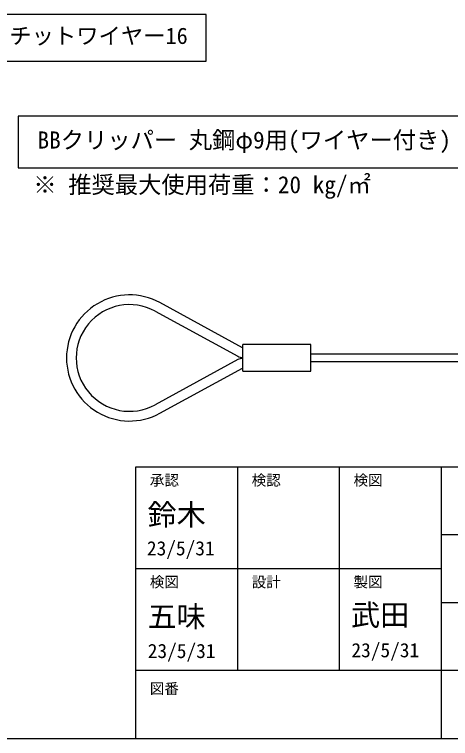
# Model space of a CAD drawing. Units: millimetres on the paper. Extents: x -140 to 142, y -97 to 98.
# Drawn here: x 19.1 to 64, y -97.1 to -22.5 of the extents above; entities that cross this region are included whole.
import ezdxf
from ezdxf.enums import TextEntityAlignment as Align

# ---------------------------------------------------------------- set-up
doc = ezdxf.new("R2010")
doc.units = ezdxf.units.MM
doc.layers.add('0-0_文字･図枠･寸法', color=7, linetype='Continuous')
doc.layers.add('0-4_BBクリッパー', color=7, linetype='Continuous')
doc.styles.add('ＭＳ ゴシック', font='')
doc.styles.get('ＭＳ ゴシック').set_extended_font_data('MS Gothic')

msp = doc.modelspace()

# ---------------------------------------------------------------- linework, layer by layer
at = {"layer": '0-0_文字･図枠･寸法'}
for p, q in [((42.038, -69.135), (42.038, -90.135)), ((52.538, -69.135), (52.538, -90.135)), ((63.038, -69.135), (63.038, -97.135)), ((141.538, -76.135), (63.038, -76.135)), ((63.038, -79.635), (31.538, -79.635)), ((141.538, -83.135), (63.038, -83.135)), ((141.538, -90.135), (31.538, -90.135)), ((-140.462, -97.135), (141.538, -97.135))]:
    msp.add_line(p, q, dxfattribs=at)
for points in [[(10.603, -22.468), (10.603, -27.295), (38.818, -27.295), (38.818, -22.468)], [(19.445, -32.961), (19.445, -38.28), (66.607, -38.28), (66.607, -32.961)]]:
    msp.add_lwpolyline(points, close=True, dxfattribs=at)
msp.add_lwpolyline([(141.538, -69.135), (31.538, -69.135), (31.538, -97.135)], dxfattribs=at)
at = {"layer": '0-4_BBクリッパー'}
for p, q in [((42.554, -56.839), (34.048, -52.184)), ((33.568, -53.061), (42.074, -57.716)), ((49.596, -56.492), (42.596, -56.492)), ((42.596, -59.242), (42.596, -56.492)), ((49.596, -59.242), (49.596, -56.492)), ((42.596, -56.839), (42.554, -56.839)), ((79.422, -57.492), (49.596, -57.492)), ((42.074, -58.062), (33.568, -62.717)), ((42.554, -57.839), (42.596, -57.839)), ((42.596, -57.939), (42.554, -57.939)), ((34.048, -63.594), (42.554, -58.939)), ((42.554, -58.939), (42.596, -58.939)), ((49.596, -58.242), (79.422, -58.242)), ((42.596, -59.242), (49.596, -59.242))]:
    msp.add_line(p, q, dxfattribs=at)
for centre, radius, start, end in [((30.926, -57.889), 6.503, 61.30861, 180), ((30.926, -57.889), 5.503, 61.30861, 298.69139), ((30.926, -57.889), 6.503, 180, 298.69139), ((42.554, -56.839), 1, 241.30862, 270), ((42.554, -58.939), 1, 90, 118.69138)]:
    msp.add_arc(centre, radius, start, end, dxfattribs=at)

# ---------------------------------------------------------------- texts
at = {"layer": '0-0_文字･図枠･寸法', "style": 'ＭＳ ゴシック'}
for s, height, p in [('WBBカチットワイヤー16', 1.686, (12.789, -26.011)), ('BBクリッパー 丸鋼φ9用(ワイヤー付き)', 1.76, (21.436, -36.819)), ('※ 推奨最大使用荷重：20 kg/㎡', 1.76, (21.003, -41.43)), ('承認', 1.1, (33.011, -71.374)), ('検認', 1.1, (43.511, -71.374)), ('検図', 1.1, (54.011, -71.374)), ('鈴木', 2.199, (32.777, -75.809)), ('23/5/31', 1.466, (32.711, -78.69)), ('検図', 1.1, (33.011, -81.874)), ('設計', 1.1, (43.511, -81.874)), ('製図', 1.1, (54.011, -81.874)), ('五味', 2.199, (32.777, -86.309)), ('武田', 2.199, (53.75, -86.154)), ('23/5/31', 1.466, (32.799, -89.278)), ('23/5/31', 1.466, (53.791, -89.199)), ('図番', 1.1, (33.011, -92.872))]:
    msp.add_text(s, height=height, dxfattribs=at).set_placement(p, align=Align.BOTTOM_LEFT)

doc.saveas('drawing.dxf')
